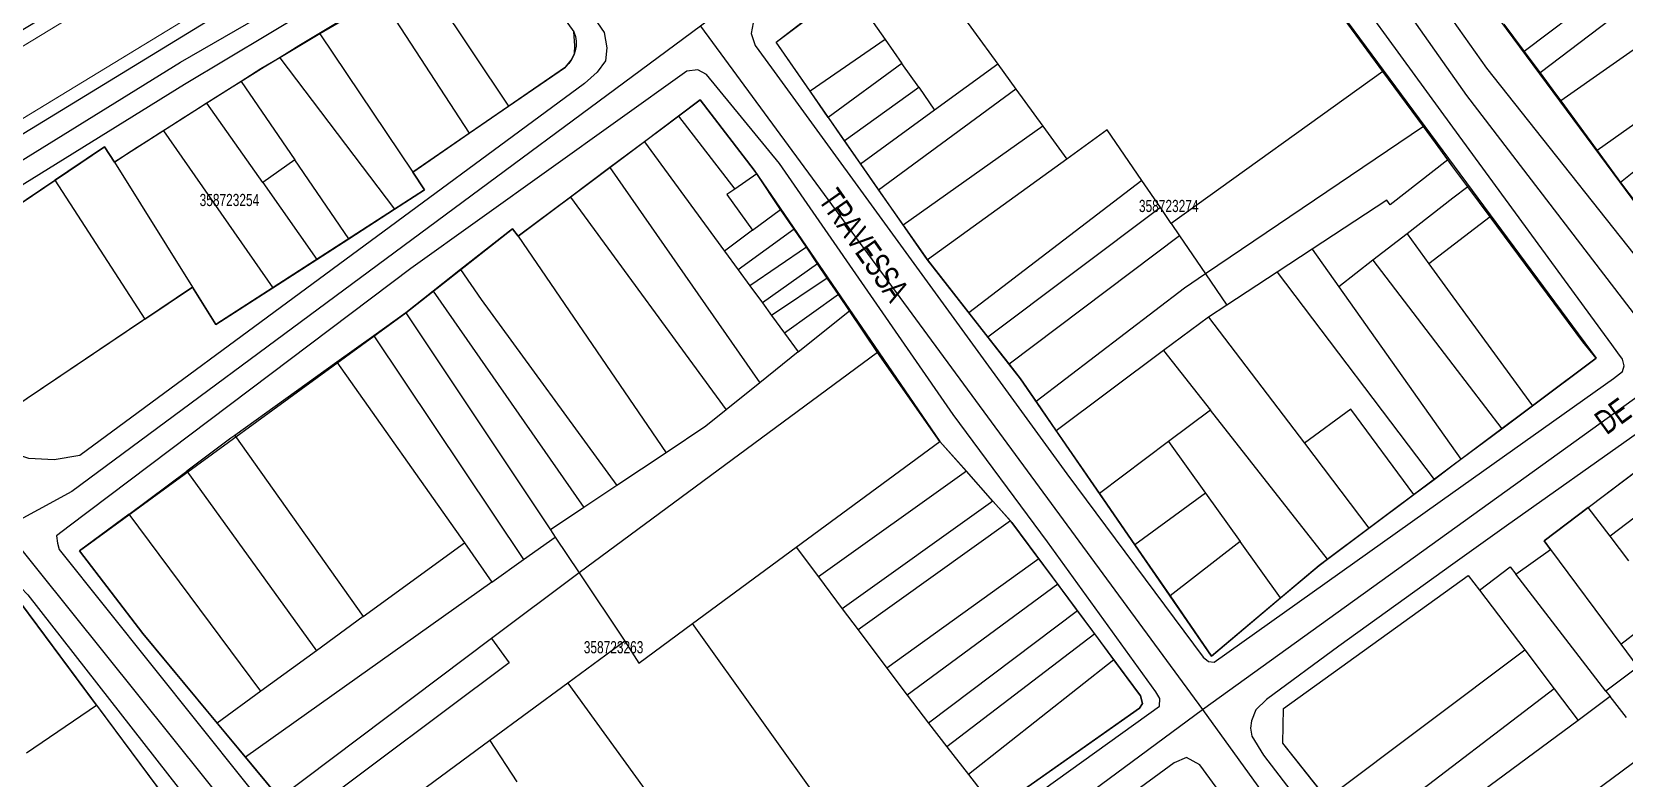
# Model space of a CAD drawing. Extents: x 199219 to 200475, y 4837288 to 4839440.
# Drawn here: x 199674.1 to 199935.7, y 4838338.7 to 4838461.3 of the extents above; entities that cross this region are included whole.
import ezdxf

# ---------------------------------------------------------------- set-up
doc = ezdxf.new("R2010")
doc.units = 0
doc.header["$LTSCALE"] = 3
doc.header["$MEASUREMENT"] = 0
for name, color, linetype in [('CD_MALHA_LOTES', 40, 'CONTINUOUS'), ('CD_TXT_QUADRA', 7, 'CONTINUOUS'), ('HD-CANAIS', 7, 'CONTINUOUS'), ('RU-QUADRAS', 210, 'CONTINUOUS'), ('SV-EIXO-RUA-PAV', 20, 'CONTINUOUS'), ('SV-RUA-PAVIM-S-GUIA-C-GUIA', 7, 'CONTINUOUS'), ('SV-TXT-RUA-PAV-S-GUIA-C-GUIA', 7, 'CONTINUOUS')]:
    doc.layers.add(name, color=color, linetype=linetype)
doc.styles.add('ARIAL', font='ARIAL.TTF')

msp = doc.modelspace()

# ---------------------------------------------------------------- linework, layer by layer
at = {"layer": 'CD_MALHA_LOTES', "linetype": 'Continuous'}
for p, q in [((199896.11, 4838454.77), (199858.37, 4838506.09)), ((199818.11, 4838476.18), (199832.82, 4838455.97)), ((199737.97, 4838470.71), (199752.45, 4838449.05)), ((199937.77, 4838471.94), (199919.3, 4838458.06)), ((199796.39, 4838459.57), (199808.2, 4838468.69)), ((199808.2, 4838468.69), (199814.32, 4838459.98)), ((199941.06, 4838469.06), (199921.93, 4838454.51)), ((199731.5, 4838466.87), (199721.45, 4838460.91)), ((199731.5, 4838466.87), (199745.98, 4838444.6)), ((199916, 4838462.5), (199919.3, 4838458.06)), ((199944.72, 4838463.56), (199925.33, 4838449.92)), ((199721.45, 4838460.91), (199714.85, 4838457)), ((199721.45, 4838460.91), (199736.7, 4838438.22)), ((199763.34, 4838459.01), (199763.19, 4838461.27)), ((199801.99, 4838451.49), (199796.39, 4838459.57)), ((199814.32, 4838459.98), (199801.99, 4838451.49)), ((199814.32, 4838459.98), (199817.07, 4838456.07)), ((199714.85, 4838457), (199711.74, 4838455.16)), ((199714.85, 4838457), (199733.72, 4838432.12)), ((199762.74, 4838456.61), (199763.26, 4838457.69)), ((199763.26, 4838457.69), (199763.34, 4838459.01)), ((199919.3, 4838458.06), (199921.93, 4838454.51)), ((199711.74, 4838455.16), (199708.5, 4838453.09)), ((199752.45, 4838449.05), (199761.78, 4838455.48)), ((199761.78, 4838455.48), (199762.74, 4838456.61)), ((199817.07, 4838456.07), (199804.95, 4838447.2)), ((199819.83, 4838452.15), (199817.07, 4838456.07)), ((199832.82, 4838455.97), (199822.45, 4838448.42)), ((199832.82, 4838455.97), (199835.8, 4838451.86)), ((199896.11, 4838454.77), (199861.32, 4838429.76)), ((199902.78, 4838445.7), (199896.11, 4838454.77)), ((199921.93, 4838454.51), (199924.47, 4838451.1)), ((199950.24, 4838455.24), (199931.33, 4838441.76)), ((199708.5, 4838453.09), (199702.88, 4838449.53)), ((199708.5, 4838453.09), (199717.31, 4838440.22)), ((199807.61, 4838443.37), (199819.83, 4838452.15)), ((199835.8, 4838451.86), (199813.24, 4838435.26)), ((199819.83, 4838452.15), (199822.45, 4838448.42)), ((199835.8, 4838451.86), (199840.22, 4838445.79)), ((199702.88, 4838449.53), (199695.76, 4838445)), ((199712.04, 4838436.49), (199702.88, 4838449.53)), ((199745.98, 4838444.6), (199752.45, 4838449.05)), ((199783.9, 4838450.08), (199780.37, 4838447.43)), ((199792.81, 4838438.52), (199783.9, 4838450.08)), ((199804.95, 4838447.2), (199801.99, 4838451.49)), ((199924.47, 4838451.1), (199925.33, 4838449.92)), ((199925.33, 4838449.92), (199931.33, 4838441.76)), ((199953.05, 4838450.85), (199935.17, 4838436.54)), ((199780.37, 4838447.43), (199774.75, 4838443.22)), ((199780.37, 4838447.43), (199789.6, 4838435.42)), ((199804.95, 4838447.2), (199807.61, 4838443.37)), ((199822.45, 4838448.42), (199810.26, 4838439.53)), ((199695.76, 4838445), (199687.68, 4838439.87)), ((199695.76, 4838445), (199713.7, 4838419.22)), ((199736.7, 4838438.22), (199745.98, 4838444.6)), ((199840.22, 4838445.79), (199817.27, 4838429.51)), ((199840.22, 4838445.79), (199844.17, 4838440.37)), ((199850.82, 4838445.17), (199844.17, 4838440.37)), ((199856.5, 4838436.83), (199850.82, 4838445.17)), ((199902.78, 4838445.7), (199866.96, 4838421.5)), ((199904.76, 4838443.01), (199902.78, 4838445.7)), ((199686.05, 4838442.36), (199680.03, 4838438.34)), ((199687.68, 4838439.87), (199686.05, 4838442.36)), ((199774.75, 4838443.22), (199769.07, 4838438.97)), ((199774.75, 4838443.22), (199787.93, 4838425.23)), ((199807.61, 4838443.37), (199810.26, 4838439.53)), ((199906.77, 4838440.26), (199904.76, 4838443.01)), ((199931.33, 4838441.76), (199935.17, 4838436.54)), ((199687.68, 4838439.87), (199700.49, 4838419.32)), ((199717.31, 4838440.22), (199712.04, 4838436.49)), ((199726.18, 4838427.27), (199717.31, 4838440.22)), ((199769.07, 4838438.97), (199762.61, 4838434.13)), ((199769.07, 4838438.97), (199793.74, 4838403.62)), ((199793.22, 4838437.91), (199792.81, 4838438.52)), ((199810.26, 4838439.53), (199813.24, 4838435.26)), ((199844.17, 4838440.37), (199821.25, 4838423.81)), ((199906.77, 4838440.26), (199897.3, 4838432.84)), ((199907.62, 4838439.1), (199906.77, 4838440.26)), ((199910.05, 4838435.81), (199907.62, 4838439.1)), ((199661.4, 4838425.77), (199677.89, 4838436.9)), ((199680.03, 4838438.34), (199677.89, 4838436.9)), ((199677.89, 4838436.9), (199692.68, 4838414.06)), ((199712.04, 4838436.49), (199720.92, 4838423.87)), ((199738.64, 4838435.3), (199736.7, 4838438.22)), ((199793.22, 4838437.91), (199789.6, 4838435.42)), ((199797.15, 4838432.1), (199793.22, 4838437.91)), ((199856.5, 4838436.83), (199828.07, 4838415.1)), ((199859.54, 4838432.38), (199856.5, 4838436.83)), ((199935.17, 4838436.54), (199937.7, 4838433.1)), ((199733.72, 4838432.12), (199738.64, 4838435.3)), ((199762.61, 4838434.13), (199754.02, 4838427.7)), ((199762.61, 4838434.13), (199788.2, 4838399.17)), ((199789.6, 4838435.42), (199788.33, 4838434.55)), ((199788.33, 4838434.55), (199792.54, 4838428.67)), ((199813.24, 4838435.26), (199817.27, 4838429.51)), ((199896.76, 4838433.62), (199884.48, 4838425.56)), ((199897.3, 4838432.84), (199896.76, 4838433.62)), ((199907.62, 4838433.93), (199900.07, 4838428.09)), ((199910.05, 4838435.81), (199907.62, 4838433.93)), ((199913.74, 4838430.85), (199910.05, 4838435.81)), ((199726.18, 4838427.27), (199733.72, 4838432.12)), ((199792.54, 4838428.67), (199797.15, 4838432.1)), ((199799.36, 4838428.83), (199797.15, 4838432.1)), ((199859.54, 4838432.38), (199831.18, 4838411.13)), ((199861.32, 4838429.76), (199859.54, 4838432.38)), ((199913.74, 4838430.85), (199903.67, 4838423.15)), ((199928.95, 4838410.33), (199913.74, 4838430.85)), ((199753.07, 4838428.92), (199744.56, 4838422.23)), ((199754.02, 4838427.7), (199753.07, 4838428.92)), ((199792.54, 4838428.67), (199787.93, 4838425.23)), ((199799.36, 4838428.83), (199790.17, 4838422.17)), ((199801.37, 4838425.87), (199799.36, 4838428.83)), ((199817.27, 4838429.51), (199821.25, 4838423.81)), ((199861.32, 4838429.76), (199862.71, 4838427.73)), ((199900.07, 4838428.09), (199894.46, 4838423.75)), ((199900.07, 4838428.09), (199903.67, 4838423.15)), ((199720.92, 4838423.87), (199726.18, 4838427.27)), ((199754.02, 4838427.7), (199778.31, 4838392.12)), ((199801.37, 4838425.87), (199792.1, 4838419.54)), ((199803.21, 4838423.15), (199801.37, 4838425.87)), ((199862.71, 4838427.73), (199834.67, 4838406.65)), ((199862.71, 4838427.73), (199866.96, 4838421.5)), ((199884.48, 4838425.56), (199878.71, 4838421.78)), ((199884.48, 4838425.56), (199888.84, 4838419.4)), ((199713.7, 4838419.22), (199720.92, 4838423.87)), ((199787.93, 4838425.23), (199790.17, 4838422.17)), ((199803.21, 4838423.15), (199794.15, 4838416.75)), ((199804.8, 4838420.8), (199803.21, 4838423.15)), ((199821.25, 4838423.81), (199828.07, 4838415.1)), ((199894.46, 4838423.75), (199888.84, 4838419.4)), ((199894.46, 4838423.75), (199907.62, 4838406.54)), ((199903.67, 4838423.15), (199907.62, 4838417.75)), ((199744.56, 4838422.23), (199740.05, 4838418.67)), ((199744.56, 4838422.23), (199747.95, 4838417.28)), ((199790.17, 4838422.17), (199792.1, 4838419.54)), ((199804.8, 4838420.8), (199795.66, 4838414.67)), ((199806.63, 4838418.1), (199804.8, 4838420.8)), ((199866.96, 4838421.5), (199863.53, 4838419.18)), ((199866.96, 4838421.5), (199870.46, 4838416.37)), ((199878.71, 4838421.78), (199870.46, 4838416.37)), ((199878.71, 4838421.78), (199904.51, 4838387.75)), ((199692.68, 4838414.06), (199700.49, 4838419.32)), ((199700.49, 4838419.32), (199704.32, 4838413.18)), ((199704.32, 4838413.18), (199713.7, 4838419.22)), ((199740.05, 4838418.67), (199735.54, 4838415.13)), ((199740.05, 4838418.67), (199764.83, 4838383.13)), ((199792.1, 4838419.54), (199794.15, 4838416.75)), ((199806.63, 4838418.1), (199797.8, 4838411.76)), ((199808.44, 4838415.42), (199806.63, 4838418.1)), ((199863.53, 4838419.18), (199839.12, 4838400.52)), ((199888.84, 4838419.4), (199908.92, 4838391.05)), ((199907.62, 4838417.75), (199920.69, 4838399.84)), ((199735.54, 4838415.13), (199730.28, 4838411.35)), ((199735.54, 4838415.13), (199759.33, 4838379.46)), ((199747.95, 4838417.28), (199770.22, 4838386.72)), ((199794.15, 4838416.75), (199795.66, 4838414.67)), ((199800.05, 4838408.69), (199808.44, 4838415.42)), ((199813.07, 4838408.59), (199808.44, 4838415.42)), ((199828.07, 4838415.1), (199831.18, 4838411.13)), ((199870.46, 4838416.37), (199867.43, 4838414.38)), ((199692.68, 4838414.06), (199670.66, 4838399.24)), ((199795.66, 4838414.67), (199797.8, 4838411.76)), ((199867.43, 4838414.38), (199860.08, 4838408.89)), ((199867.43, 4838414.38), (199883.2, 4838393.69)), ((199730.28, 4838411.35), (199724.24, 4838407.01)), ((199730.28, 4838411.35), (199754.92, 4838374.58)), ((199797.8, 4838411.76), (199800.05, 4838408.69)), ((199831.18, 4838411.13), (199831.42, 4838410.82)), ((199831.42, 4838410.82), (199834.67, 4838406.65)), ((199931.16, 4838407.68), (199928.95, 4838410.33)), ((199813.07, 4838408.59), (199764.03, 4838372.41)), ((199800.05, 4838408.69), (199793.74, 4838403.62)), ((199823.33, 4838393.96), (199813.07, 4838408.59)), ((199860.08, 4838408.89), (199842.44, 4838395.7)), ((199860.08, 4838408.89), (199867.77, 4838399.1)), ((199920.69, 4838399.84), (199931.16, 4838407.68)), ((199724.24, 4838407.01), (199707.44, 4838394.95)), ((199724.24, 4838407.01), (199745.18, 4838377.31)), ((199834.67, 4838406.65), (199836.54, 4838404.26)), ((199907.62, 4838406.54), (199915.62, 4838396.06)), ((199793.74, 4838403.62), (199788.2, 4838399.17)), ((199836.54, 4838404.26), (199839.12, 4838400.52)), ((199839.12, 4838400.52), (199842.44, 4838395.7)), ((199890.84, 4838399.28), (199883.2, 4838393.69)), ((199901.21, 4838385.27), (199890.84, 4838399.28)), ((199915.62, 4838396.06), (199920.69, 4838399.84)), ((199788.2, 4838399.17), (199784.84, 4838396.47)), ((199867.77, 4838399.1), (199860.88, 4838393.94)), ((199886.99, 4838374.62), (199867.77, 4838399.1)), ((199706.81, 4838394.49), (199699.57, 4838389.1)), ((199707.44, 4838394.95), (199706.81, 4838394.49)), ((199707.44, 4838394.95), (199728.56, 4838365.2)), ((199784.84, 4838396.47), (199778.31, 4838392.12)), ((199842.44, 4838395.7), (199849.52, 4838385.44)), ((199908.92, 4838391.05), (199915.62, 4838396.06)), ((199778.31, 4838392.12), (199770.22, 4838386.72)), ((199799.7, 4838376.59), (199823.33, 4838393.96)), ((199827.66, 4838389.09), (199823.33, 4838393.96)), ((199860.88, 4838393.94), (199849.52, 4838385.44)), ((199860.88, 4838393.94), (199866.94, 4838385.49)), ((199883.2, 4838393.69), (199893.82, 4838379.74)), ((199929.83, 4838383.1), (199943.38, 4838393.35)), ((199690.08, 4838382.04), (199699.57, 4838389.1)), ((199699.57, 4838389.1), (199720.86, 4838359.59)), ((199827.66, 4838389.09), (199803.35, 4838371.71)), ((199832.03, 4838384.19), (199827.66, 4838389.09)), ((199904.51, 4838387.75), (199907.62, 4838390.08)), ((199907.62, 4838390.08), (199908.92, 4838391.05)), ((199770.22, 4838386.72), (199764.83, 4838383.13)), ((199901.21, 4838385.27), (199904.51, 4838387.75)), ((199946.79, 4838388.6), (199933.43, 4838378.39)), ((199832.03, 4838384.19), (199807.28, 4838366.46)), ((199834.92, 4838380.94), (199832.03, 4838384.19)), ((199849.52, 4838385.44), (199855.36, 4838376.98)), ((199866.94, 4838385.49), (199855.36, 4838376.98)), ((199866.94, 4838385.49), (199872.64, 4838377.55)), ((199893.82, 4838379.74), (199901.21, 4838385.27)), ((199690.08, 4838382.04), (199681.95, 4838375.99)), ((199711.73, 4838352.94), (199690.08, 4838382.04)), ((199764.83, 4838383.13), (199759.33, 4838379.46)), ((199834.92, 4838380.94), (199809.86, 4838363.02)), ((199835.14, 4838380.68), (199834.92, 4838380.94)), ((199929.83, 4838383.1), (199922.61, 4838377.64)), ((199933.43, 4838378.39), (199929.83, 4838383.1)), ((199759.33, 4838379.46), (199760.12, 4838378.27)), ((199839.58, 4838374.71), (199835.14, 4838380.68)), ((199886.99, 4838374.62), (199893.82, 4838379.74)), ((199936.5, 4838374.37), (199933.43, 4838378.39)), ((199681.95, 4838375.99), (199692.37, 4838362.43)), ((199728.56, 4838365.2), (199745.18, 4838377.31)), ((199745.18, 4838377.31), (199749.71, 4838370.88)), ((199754.92, 4838374.58), (199760.12, 4838378.27)), ((199760.12, 4838378.27), (199764.03, 4838372.41)), ((199782.66, 4838364.05), (199799.7, 4838376.59)), ((199799.7, 4838376.59), (199803.35, 4838371.71)), ((199855.36, 4838376.98), (199861.15, 4838368.59)), ((199872.64, 4838377.55), (199861.15, 4838368.59)), ((199879.29, 4838368.27), (199872.64, 4838377.55)), ((199917.93, 4838372.16), (199923.67, 4838376.21)), ((199922.61, 4838377.64), (199923.67, 4838376.21)), ((199923.67, 4838376.21), (199935.18, 4838360.69)), ((199749.71, 4838370.88), (199754.92, 4838374.58)), ((199839.58, 4838374.71), (199814.58, 4838356.74)), ((199842.67, 4838370.54), (199839.58, 4838374.71)), ((199879.29, 4838368.27), (199885.61, 4838373.59)), ((199885.61, 4838373.59), (199886.99, 4838374.62)), ((199911.98, 4838369.55), (199917, 4838373.36)), ((199917, 4838373.36), (199917.93, 4838372.16)), ((199749.71, 4838370.88), (199709.21, 4838342.12)), ((199764.03, 4838372.41), (199749.65, 4838361.59)), ((199764.03, 4838372.41), (199771.54, 4838361.15)), ((199803.35, 4838371.71), (199807.28, 4838366.46)), ((199842.67, 4838370.54), (199817.92, 4838352.29)), ((199845.93, 4838366.15), (199842.67, 4838370.54)), ((199879.79, 4838350.12), (199910.13, 4838371.98)), ((199910.13, 4838371.98), (199911.98, 4838369.55)), ((199932.74, 4838352.98), (199917.93, 4838372.16)), ((199861.15, 4838368.59), (199867.95, 4838358.73)), ((199867.95, 4838358.73), (199879.29, 4838368.27)), ((199911.98, 4838369.55), (199919.41, 4838359.74)), ((199684.73, 4838350.66), (199672.27, 4838367.46)), ((199807.28, 4838366.46), (199809.86, 4838363.02)), ((199845.93, 4838366.15), (199821.46, 4838347.72)), ((199848.75, 4838362.35), (199845.93, 4838366.15)), ((199935.18, 4838360.69), (199942.6, 4838366.4)), ((199728.56, 4838365.2), (199720.86, 4838359.59)), ((199773.83, 4838357.57), (199782.66, 4838364.05)), ((199813.88, 4838320.43), (199782.66, 4838364.05)), ((199809.86, 4838363.02), (199814.58, 4838356.74)), ((199692.37, 4838362.43), (199704.57, 4838347.72)), ((199749.65, 4838361.59), (199714.8, 4838335.38)), ((199749.65, 4838361.59), (199752.52, 4838357.63)), ((199771.54, 4838361.15), (199762.19, 4838354.27)), ((199771.54, 4838361.15), (199773.83, 4838357.57)), ((199848.75, 4838362.35), (199824.48, 4838343.82)), ((199851.92, 4838358.09), (199848.75, 4838362.35)), ((199935.18, 4838360.69), (199937.97, 4838356.91)), ((199720.86, 4838359.59), (199711.73, 4838352.94)), ((199752.52, 4838357.63), (199717.87, 4838331.69)), ((199851.92, 4838358.09), (199828.02, 4838339.25)), ((199856.29, 4838352.19), (199851.92, 4838358.09)), ((199886.87, 4838335.31), (199919.41, 4838359.74)), ((199919.41, 4838359.74), (199924.27, 4838353.32)), ((199814.58, 4838356.74), (199817.92, 4838352.29)), ((199937.97, 4838356.91), (199932.74, 4838352.98)), ((199711.73, 4838352.94), (199704.57, 4838347.72)), ((199762.19, 4838354.27), (199749.36, 4838344.83)), ((199762.19, 4838354.27), (199795.93, 4838307.78)), ((199817.92, 4838352.29), (199821.46, 4838347.72)), ((199856.62, 4838350.95), (199856.29, 4838352.19)), ((199924.27, 4838353.32), (199892.05, 4838328.8)), ((199924.27, 4838353.32), (199928.18, 4838348.15)), ((199932.74, 4838352.98), (199933.47, 4838352.05)), ((199673.24, 4838342.84), (199684.73, 4838350.66)), ((199684.73, 4838350.66), (199696.28, 4838335.1)), ((199832.46, 4838333.52), (199856.09, 4838350.18)), ((199856.09, 4838350.18), (199856.62, 4838350.95)), ((199879.66, 4838344.39), (199879.79, 4838350.12)), ((199933.47, 4838352.05), (199928.18, 4838348.15)), ((199936.12, 4838348.61), (199933.47, 4838352.05)), ((199704.57, 4838347.72), (199709.21, 4838342.12)), ((199821.46, 4838347.72), (199824.48, 4838343.82)), ((199928.18, 4838348.15), (199895.73, 4838324.17)), ((199749.36, 4838344.83), (199723.03, 4838325.45)), ((199749.36, 4838344.83), (199753.82, 4838338.08)), ((199886.87, 4838335.31), (199879.66, 4838344.39)), ((199709.21, 4838342.12), (199714.8, 4838335.38)), ((199824.48, 4838343.82), (199828.02, 4838339.25)), ((199902.53, 4838315.61), (199940.1, 4838343.3)), ((199828.02, 4838339.25), (199832.46, 4838333.52))]:
    msp.add_line(p, q, dxfattribs=at)
at = {"layer": 'HD-CANAIS', "const_width": 0.18}
msp.add_lwpolyline([(199780.436753, 4838512.646245), (199648.181366, 4838432.145398), (199646.63794, 4838443.108211), (199775.335458, 4838521.28845)], close=True, dxfattribs=at)
at = {"layer": 'RU-QUADRAS', "color": 6, "linetype": 'Continuous'}
for points in [[(199874.03, 4838519.04), (199906.17, 4838542.31), (199949.14, 4838481.53, -0.0180110067), (199978.77, 4838441.89), (199948, 4838419.08)], [(199654.41, 4838421.01), (199686.05, 4838442.36), (199687.68, 4838439.87, -0.0154867157), (199748.9, 4838477.19), (199752.22, 4838476.46), (199763.19, 4838461.27, -0.3146246761), (199761.78, 4838455.48), (199736.7, 4838438.22), (199738.64, 4838435.3), (199704.32, 4838413.18), (199700.49, 4838419.32), (199670.66, 4838399.24)], [(199635.25, 4838340.93), (199672.27, 4838367.46), (199711.35, 4838314.78), (199660.99, 4838280.11), (199659.11, 4838280.62, -0.0148744037)]]:
    msp.add_lwpolyline(points, format="xyb", close=True, dxfattribs=at)
for points in [[(199796.39, 4838459.57), (199858.37, 4838506.09), (199931.16, 4838407.68), (199885.61, 4838373.59), (199867.95, 4838358.73), (199836.54, 4838404.26), (199821.21, 4838423.88)], [(199681.95, 4838375.99), (199735.54, 4838415.13), (199753.07, 4838428.92), (199754.02, 4838427.7), (199783.9, 4838450.08), (199792.81, 4838438.52), (199823.33, 4838393.96), (199835.14, 4838380.68), (199856.29, 4838352.19), (199856.62, 4838350.95), (199856.09, 4838350.18), (199758.93, 4838281.7), (199757.7, 4838282.08), (199739.66, 4838305.4), (199692.37, 4838362.43)], [(199879.66, 4838344.39), (199879.79, 4838350.12), (199910.13, 4838371.98), (199911.98, 4838369.55), (199917, 4838373.36), (199917.93, 4838372.16), (199923.67, 4838376.21), (199922.61, 4838377.64), (199943.38, 4838393.35), (199974.25, 4838350.92), (199976.42, 4838352.49), (199994.95, 4838327.09), (199993.35, 4838325.99), (200010.39, 4838303.21), (200010.16, 4838300.31), (199980.69, 4838278.72), (199981.75, 4838277.23), (199969.26, 4838268.12), (199967.98, 4838269.93), (199949.13, 4838256.7)]]:
    msp.add_lwpolyline(points, close=True, dxfattribs=at)
at = {"layer": 'SV-EIXO-RUA-PAV'}
for points in [[(199562.644025, 4838373.756137), (199644.51556, 4838421.656081), (199653.008458, 4838428.110683), (199698.530391, 4838456.307104), (199762.566841, 4838493.166281), (199838.32349, 4838541.066225), (199888.431587, 4838572.489947), (199910.513122, 4838585.059436), (199917.647156, 4838588.796311), (199931.235792, 4838586.758015)], [(199931.235792, 4838586.758015), (199926.47977, 4838568.753072), (199903.803732, 4838550.917986), (199861.678959, 4838519.154548), (199854.459996, 4838514.993028), (199783.968943, 4838462.167204), (199680.695305, 4838385.731123), (199669.635457, 4838379.722397), (199660.821924, 4838372.312344)], [(200000, 4838330.681641), (199989.986363, 4838344.094456), (199944.277986, 4838405.971621), (199909.918093, 4838450.780767), (199861.678959, 4838519.154548)], [(199783.968943, 4838462.167204), (199866.447319, 4838349.919786), (199912.813305, 4838285.786858), (199944.277986, 4838241.942632), (200000, 4838168.273193)], [(199668.030701, 4838209.159759), (199681.098, 4838216.037285), (199756.292282, 4838270.942865), (199798.802909, 4838299.944684), (199866.447319, 4838349.919786), (199944.277986, 4838405.971621), (199985.250662, 4838435.480983), (200000, 4838446.10376)], [(199937.629711, 4838022.320309), (199908.411164, 4838062.988896), (199907.278336, 4838064.565652), (199841.688227, 4838155.858934), (199838.937216, 4838162.73646), (199806.842096, 4838205.950247), (199756.292282, 4838270.942865), (199719.153643, 4838317.022288), (199713.651622, 4838324.816817), (199669.635457, 4838379.722397)]]:
    msp.add_lwpolyline(points, dxfattribs=at)
at = {"layer": 'SV-RUA-PAVIM-S-GUIA-C-GUIA'}
for points in [[(200000, 4838643.903633), (199907.618557, 4838587.965014), (199887.10171, 4838575.541707), (199650.045844, 4838430.709874), (199649.162391, 4838430.548934), (199647.890166, 4838430.655771), (199647.040968, 4838431.269655), (199645.078933, 4838441.8254), (199645.149654, 4838443.425036), (199645.249357, 4838444.54755), (199646.04212, 4838445.488888), (199647.663938, 4838446.493417), (199773.896219, 4838523.281007), (199861.924873, 4838576.954555), (199879.905214, 4838588.001429), (199907.618557, 4838604.885766), (200000, 4838661.169127)], [(200000, 4838320.455667), (199975.236391, 4838354.072785), (199943.858806, 4838395.905908), (199942.267206, 4838396.9188), (199939.966911, 4838396.88716), (199937.953919, 4838395.327949), (199916.40198, 4838380.097253), (199907.618557, 4838373.78963), (199888.887306, 4838360.338342), (199876.98954, 4838351.606748), (199875.20008, 4838349.87072), (199874.510354, 4838348.100905), (199874.340206, 4838346.85567), (199874.587629, 4838345.556701), (199876.463471, 4838342.459286), (199907.618557, 4838301.863138), (199915.812668, 4838291.185801), (199944.605775, 4838251.223652), (199945.872599, 4838250.238358), (199948.426415, 4838250.693051), (200000, 4838290.337337)]]:
    msp.add_lwpolyline(points, dxfattribs=at)
for points in [[(199981.788584, 4838438.587), (199948.868428, 4838415.094398), (199946.8927, 4838415.010157), (199944.325632, 4838415.968327), (199913.177347, 4838455.311668), (199907.618557, 4838463.189979), (199871.641263, 4838514.178993), (199870.780706, 4838515.946188), (199870.456349, 4838518.472839), (199870.666805, 4838520.967811), (199872.519901, 4838523.239248), (199899.096018, 4838543.866731), (199903.261993, 4838546.672922), (199905.183537, 4838546.26702), (199906.003919, 4838545.710369), (199907.618557, 4838543.432913)], [(199934.690359, 4838408.55915), (199933.734698, 4838409.884885), (199932.513571, 4838411.528794), (199907.618557, 4838445.624773), (199860.162345, 4838510.720013), (199858.020006, 4838512.416082), (199855.706659, 4838512.193708), (199853.571802, 4838510.91154), (199793.844749, 4838464.790878), (199792.653521, 4838462.765397), (199792.325176, 4838461.001948), (199792.987549, 4838458.993957), (199795.656598, 4838455.368794), (199844.19711, 4838388.650297), (199866.572057, 4838358.541182), (199867.466188, 4838357.833915), (199868.365309, 4838357.726717), (199907.618557, 4838385.585261), (199934.00356, 4838404.311121), (199935.488046, 4838405.449476), (199935.720727, 4838406.372786), (199935.48674, 4838407.498563)], [(199681.97015, 4838391.645285), (199677.758323, 4838390.956637), (199673.639181, 4838391.154934), (199668.580021, 4838392.84132), (199664.493461, 4838397.308376), (199660.194953, 4838404.286937), (199656.67688, 4838410.22894), (199653.532283, 4838417.256202), (199653.16621, 4838420.302807), (199653.402539, 4838422.35309), (199654.44958, 4838424.978799), (199699.190883, 4838452.684714), (199747.90339, 4838481.866362), (199749.895196, 4838482.17821), (199751.661675, 4838481.924107), (199753.070574, 4838481.510649), (199754.289081, 4838480.755074), (199756.147607, 4838478.618595), (199768.168865, 4838461.127842), (199768.560353, 4838458.656106), (199768.390356, 4838456.509939), (199767.004741, 4838454.618347), (199764.895552, 4838452.784076)], [(199758.035134, 4838277.784909), (199761.994609, 4838279.561688), (199801.591506, 4838307.572212), (199831.988641, 4838330.809089), (199859.373495, 4838350.473884), (199859.478724, 4838351.72137), (199858.80156, 4838352.828451), (199841.012972, 4838377.488503), (199825.482785, 4838398.379375), (199796.938991, 4838439.634297), (199784.990569, 4838454.241787), (199783.548267, 4838455.032389), (199781.735804, 4838454.812715), (199736.385833, 4838422.400711), (199680.231865, 4838380.077551), (199678.183704, 4838378.490994), (199678.304482, 4838377.25847), (199678.610127, 4838376.243092), (199716.6386, 4838328.566693), (199756.539539, 4838278.502757)], [(199656.993555, 4838275.805819), (199655.81355, 4838275.733238), (199654.898226, 4838276.55042), (199631.058998, 4838341.049262), (199630.799337, 4838342.538417), (199631.0273, 4838343.730341), (199632.027709, 4838344.83772), (199667.535514, 4838372.104035), (199668.742718, 4838372.22549), (199669.802538, 4838372.128127), (199671.149644, 4838371.166467), (199673.448026, 4838368.784975), (199702.050508, 4838332.172574), (199712.126717, 4838318.825648), (199713.198858, 4838317.02477), (199712.976207, 4838315.669826)], [(199802.924519, 4838298.221876), (199829.602664, 4838262.778054), (199825.38461, 4838259.515031), (199798.82, 4838295.28), (199767.63521, 4838272.923958), (199766.062944, 4838271.341215), (199765.724654, 4838269.352817), (199765.852314, 4838267.143286), (199809.410591, 4838210.879483), (199853.840103, 4838243.561773), (199904.282189, 4838281.526105), (199906.578899, 4838284.133242), (199906.317011, 4838285.71062), (199866.050089, 4838340.867138), (199863.807824, 4838342.036736), (199861.816697, 4838341.173898), (199813.842967, 4838306.049006)]]:
    msp.add_lwpolyline(points, close=True, dxfattribs=at)

# ---------------------------------------------------------------- texts
at = {"layer": 'CD_TXT_QUADRA', "linetype": 'Continuous', "style": 'ARIAL', "width": 0.7}
for s, p in [('358723254', (199701.68, 4838432.64)), ('358723274', (199856.02, 4838431.66)), ('358723263', (199764.8, 4838359.17))]:
    msp.add_text(s, height=2, dxfattribs=at).set_placement(p)
at = {"layer": 'SV-TXT-RUA-PAV-S-GUIA-C-GUIA', "style": 'ARIAL', "width": 0.7}
for s, rotation, p in [('TRAVESSA', 305, (199803.225963, 4838433.642454)), ('DE', 36, (199932.860586, 4838394.947683))]:
    msp.add_text(s, height=4, rotation=rotation, dxfattribs=at).set_placement(p)

doc.saveas('drawing.dxf')
